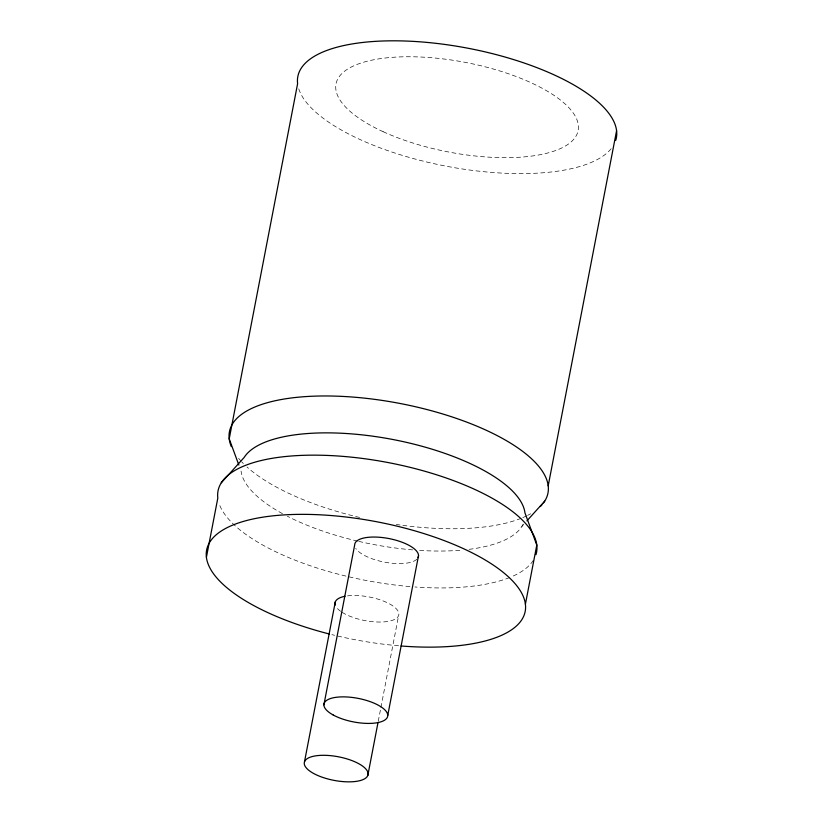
<?xml version="1.0" encoding="UTF-8"?>
<svg xmlns="http://www.w3.org/2000/svg" width="823" height="823" viewBox="0 0 823 823"><rect width="100%" height="100%" fill="white"/><g stroke="black" fill="none" stroke-linecap="round" stroke-linejoin="round"><path stroke-width="0.62" stroke-dasharray="4.12 3.09" d="M378.241 721.308L380.668 708.716M380.915 707.461L398.599 615.594M521.844 526.473L523.541 524.59M533.314 560.329A162.193 59.966 10.9 0 1 510.774 577.067M509.612 577.54A162.193 59.966 10.9 0 1 414.926 586.974M409.967 586.583A162.193 59.966 10.9 0 1 219.072 503.532M523.13 524.158A144.354 53.372 10.9 0 1 469.028 549.342M459.779 550.278A144.354 53.372 10.9 0 1 417.621 550.268M412.611 549.877A144.354 53.372 10.9 0 1 358.787 541.38M357.573 541.092A144.354 53.372 10.9 0 1 287.371 516.247M282.505 513.665A144.354 53.372 10.9 0 1 241.057 471.034M347.543 595.873A32.436 11.995 10.9 0 1 392.304 605.543A32.436 11.995 10.9 0 1 386.357 621.643A32.436 11.995 10.9 0 1 341.586 611.962M340.609 611.294A32.436 11.995 10.9 0 1 337.43 608.526M398.569 645.777A162.193 59.966 10.9 0 1 331.906 634.636M416.839 559.239A32.436 11.995 10.9 0 1 385.565 562.335A32.436 11.995 10.9 0 1 355.752 548.375M530.588 513.768A162.193 59.966 10.9 0 1 527.625 515.363M526.586 515.887A162.193 59.966 10.9 0 1 522.173 517.873M521.01 518.346A162.193 59.966 10.9 0 1 401.254 525.167M399.999 524.992A162.193 59.966 10.9 0 1 396.233 524.457M359.63 517.451A162.193 59.966 10.9 0 1 247.034 467.022M243.351 463.534A162.193 59.966 10.9 0 1 241.664 461.785M240.861 460.911A162.193 59.966 10.9 0 1 238.608 458.308M611.119 148.747A162.193 59.966 10.9 0 1 443.741 165.711A162.193 59.966 10.9 0 1 298.214 86.971M383.096 131.67A123.265 45.574 10.9 0 0 577.386 133.213A123.265 45.574 10.9 0 0 410.8 56.756A123.265 45.574 10.9 0 0 383.096 131.67"/><path stroke-width="1.23" d="M206.419 557.243L217.817 498.049A162.193 59.966 10.9 0 1 382.644 461.549A162.193 59.966 10.9 0 1 535.938 554.723M304.51 761.728L335.29 601.911M323.892 704.858L354.662 545.042A32.436 11.995 10.9 0 1 389.372 538.643A32.436 11.995 10.9 0 1 418.043 557.644M367.83 775.41A32.436 11.995 10.9 0 0 323.984 755.298A32.436 11.995 10.9 0 0 316.701 775.009A32.436 11.995 10.9 0 0 367.83 775.41L378.004 722.563M387.756 715.424L418.526 555.607M525.393 604.247L536.791 545.063L524.951 512.883A144.354 53.372 10.9 0 0 394.886 439.894A144.354 53.372 10.9 0 0 244.164 457.444L221.294 482.772M548.19 485.868L616.581 130.723M526.926 520.836L544.713 501.135M238.865 465.077L229.216 438.854L297.607 83.709A162.193 59.966 10.9 0 1 462.433 47.209A162.193 59.966 10.9 0 1 615.727 140.383M329.375 634.008A162.193 59.966 10.9 0 1 234.442 524.426A162.193 59.966 10.9 0 1 498.172 568.498A162.193 59.966 10.9 0 1 401.058 645.983M335.28 605.09A32.436 11.995 10.9 0 1 345.002 596.274M231.314 446.591A162.193 59.966 10.9 0 1 395.081 402.55A162.193 59.966 10.9 0 1 543.437 502.987M541.966 504.787A162.193 59.966 10.9 0 1 540.31 506.557M333.243 715.022A32.436 11.995 10.9 0 0 386.666 718.397A32.436 11.995 10.9 0 0 347.553 697.009A32.436 11.995 10.9 0 0 333.243 715.022"/></g></svg>
